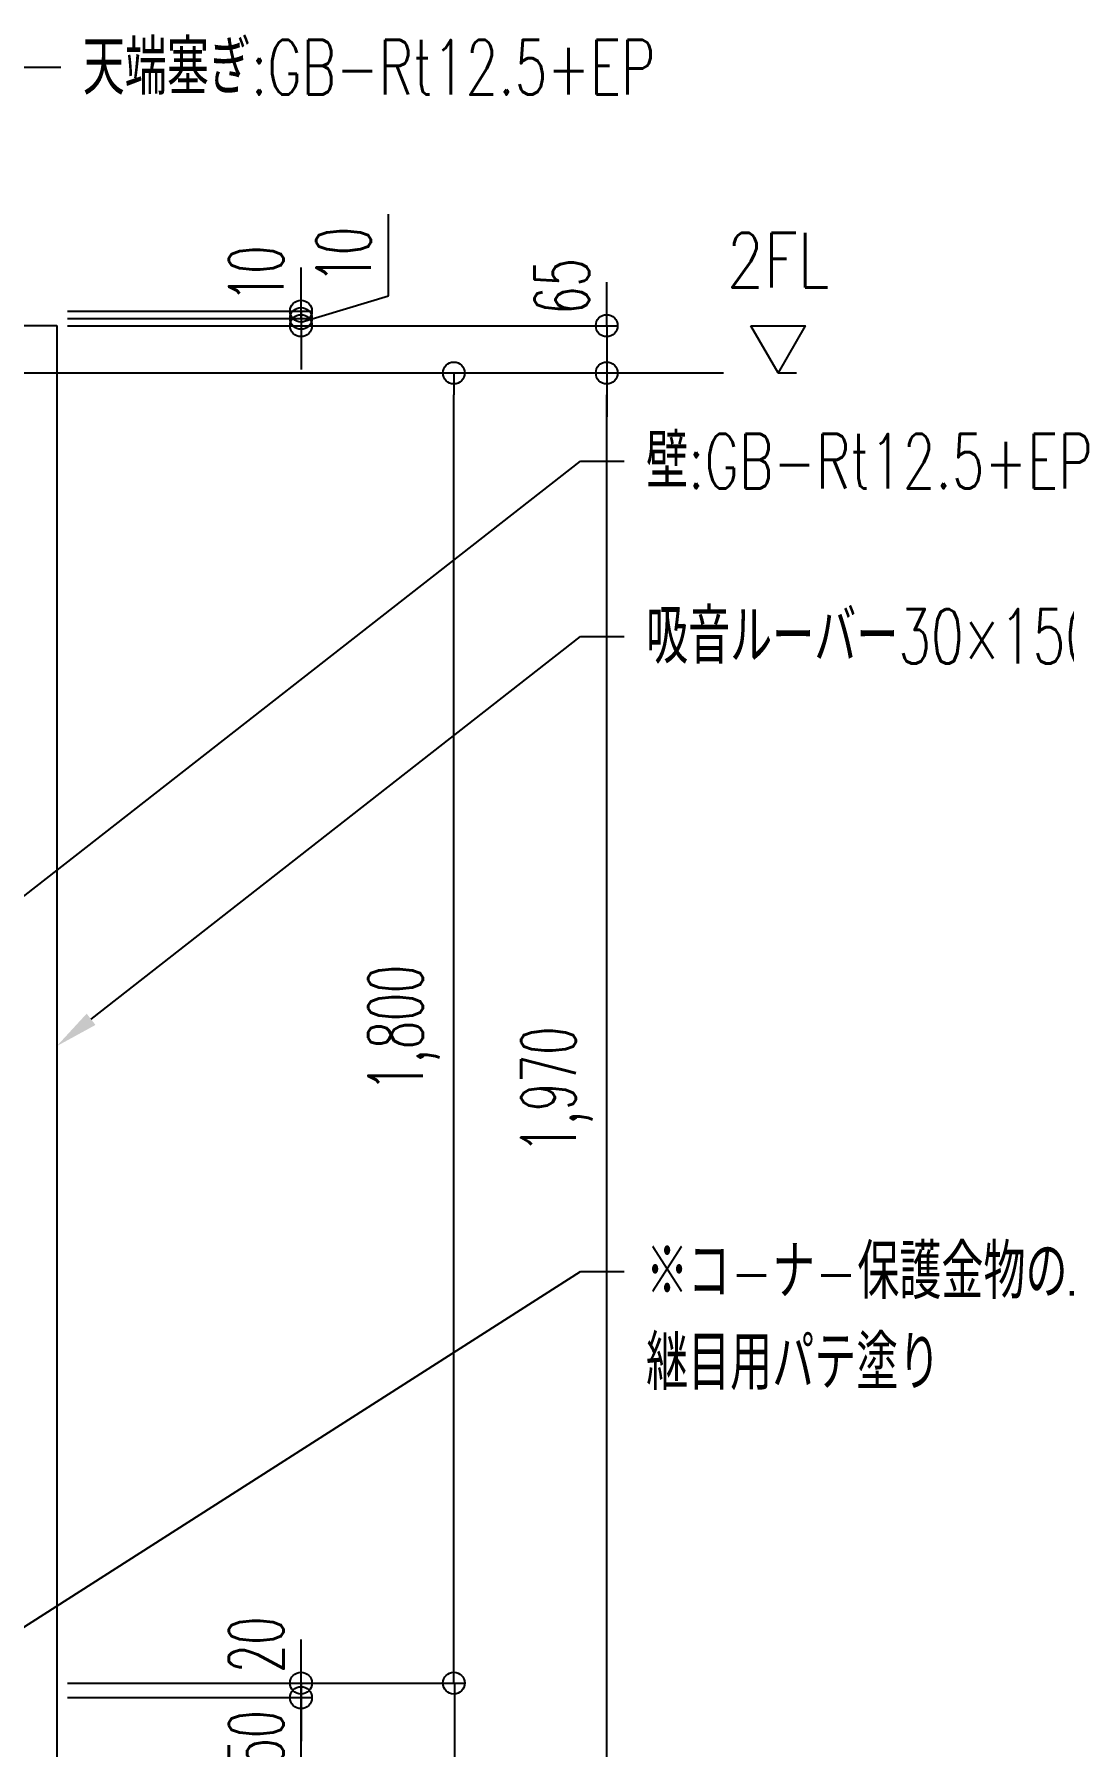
# Model space of a CAD drawing. Header units: millimetres. Extents: x -67913 to 128525, y -54442 to 63422.
# Drawn here: x -37571 to -36156, y -45578 to -43225 of the extents above; entities that cross this region are included whole.
import ezdxf
from ezdxf import colors
from ezdxf.entities.mleader import LeaderData, LeaderLine
from ezdxf.enums import TextEntityAlignment as Align
from ezdxf.math import Vec2, Vec3

# ---------------------------------------------------------------- set-up
doc = ezdxf.new("R2010")
doc.units = ezdxf.units.MM
doc.header["$LTSCALE"] = 500
doc.header["$PDMODE"] = 35
doc.linetypes.add('AXIS', pattern=[2.35, 2, -0.15, 0.05, -0.15])
doc.layers.get('0').update_dxf_attribs({"plot": 0})
for name, color, linetype in [('020KijnSn', 1, 'AXIS'), ('040KijunF', 7, 'Continuous'), ('180RcSp5', 8, 'Continuous'), ('190Moji5', 8, 'Continuous'), ('350Kigu', 4, 'Continuous')]:
    doc.layers.add(name, color=color, linetype=linetype)
doc.styles.add('Annotative', font='simplex.shx', dxfattribs={"width": 0.7, "bigfont": 'extfont2.shx'})
doc.styles.add('Dim', font='simplex.shx', dxfattribs={"width": 0.6, "bigfont": 'extfont2.shx'})
doc.styles.get("Standard").update_dxf_attribs({"font": 'simplex.shx', "width": 0.7, "bigfont": 'extfont2.shx'})
doc.dimstyles.new('PRO1-30', dxfattribs={"dimscale": 30, "dimtxt": 2.5, "dimasz": 1, "dimexe": 0.5, "dimexo": 0.5, "dimgap": 0.8, "dimtad": 1, "dimdec": 3, "dimdsep": 46, "dimlunit": 6, "dimtxsty": 'Dim', "dimblk": 'ORIGIN', "dimcen": 0, "dimadec": 3, "dimazin": 2, "dimtfac": 1, "dimtdec": 3, "dimtix": 1, "dimtmove": 2, "dimatfit": 3, "dimldrblk": 'ORIGIN', "dimfxl": 1, "dimarcsym": 0})

# ---------------------------------------------------------------- blocks, each defined once
blk = doc.blocks.new('基準フロア記号')
at = {"color": 0, "linetype": 'ByBlock', "lineweight": -2}
blk.add_lwpolyline([(-1.25, 2.165), (1.25, 2.165), (0, 0), (-1.25, 2.165)], dxfattribs=at)
at = {"color": 0, "linetype": 'ByBlock', "lineweight": -2, "width": 0.8}
blk.add_attdef('基準フロア符号', text='', height=2.5, dxfattribs=at).set_placement((0, 3.165), align=Align.BOTTOM_CENTER)
blk = doc.blocks.new('_Origin')
at = {"color": 0, "linetype": 'ByBlock', "lineweight": -2}
blk.add_line((0, 0), (-1, 0), dxfattribs=at)
blk.add_circle((0, 0), 0.5, dxfattribs=at)
blk = doc.blocks.new('*D553')
at = {"layer": '180RcSp5', "color": 0, "lineweight": -2, "transparency": 16777216}
for p, q in [((-36784.3, -45630.2), (-36784.3, -43720.2)), ((-37525, -45660.2), (-36769.3, -45660.2))]:
    blk.add_line(p, q, dxfattribs=at)
at = {"layer": 'Defpoints', "color": 0, "transparency": 16777216}
for p in [(-36784.3, -43690.2), (-36784.3, -43690.2), (-37540, -45660.2)]:
    blk.add_point(p, dxfattribs=at)
at = {"layer": '180RcSp5', "color": 0, "lineweight": -2, "transparency": 16777216, "xscale": 30, "yscale": 30, "zscale": 30}
for p, rotation in [((-36784.3, -43690.2), 90), ((-36784.3, -45660.2), 270)]:
    blk.add_blockref('_Origin', p, dxfattribs=dict(at, rotation=rotation))
at = {"layer": '180RcSp5', "color": 0, "transparency": 16777216, "insert": (-36852.9, -44675.2), "char_height": 75, "attachment_point": 5, "rotation": 90, "style": 'Dim'}
blk.add_mtext('1,970', dxfattribs=at)
blk = doc.blocks.new('*D552')
at = {"layer": '180RcSp5', "color": 0, "lineweight": -2, "transparency": 16777216}
for p, q in [((-37204.3, -45480.2), (-37204.3, -45450.2)), ((-37525, -45510.2), (-37189.3, -45510.2)), ((-37204.3, -45660.2), (-37204.3, -45510.2)), ((-37525, -45660.2), (-37189.3, -45660.2)), ((-37204.3, -45690.2), (-37204.3, -45720.2))]:
    blk.add_line(p, q, dxfattribs=at)
at = {"layer": 'Defpoints', "color": 0, "transparency": 16777216}
for p in [(-37540, -45510.2), (-37204.3, -45510.2), (-37540, -45660.2)]:
    blk.add_point(p, dxfattribs=at)
at = {"layer": '180RcSp5', "color": 0, "lineweight": -2, "transparency": 16777216, "xscale": 30, "yscale": 30, "zscale": 30}
for p, rotation in [((-37204.3, -45510.2), 270), ((-37204.3, -45660.2), 90)]:
    blk.add_blockref('_Origin', p, dxfattribs=dict(at, rotation=rotation))
at = {"layer": '180RcSp5', "color": 0, "transparency": 16777216, "insert": (-37265.8, -45585.2), "char_height": 75, "attachment_point": 5, "rotation": 90, "style": 'Dim'}
blk.add_mtext('150', dxfattribs=at)
blk = doc.blocks.new('*D554')
at = {"layer": '180RcSp5', "color": 0, "lineweight": -2, "transparency": 16777216}
for p, q in [((-37204.3, -45460.2), (-37204.3, -45430.2)), ((-37525, -45490.2), (-37189.3, -45490.2)), ((-37204.3, -45490.2), (-37204.3, -45510.2)), ((-37525, -45510.2), (-37189.3, -45510.2)), ((-37204.3, -45540.2), (-37204.3, -45570.2))]:
    blk.add_line(p, q, dxfattribs=at)
at = {"layer": 'Defpoints', "color": 0, "transparency": 16777216}
for p in [(-37540, -45490.2), (-37540, -45510.2), (-37204.3, -45510.2)]:
    blk.add_point(p, dxfattribs=at)
at = {"layer": '180RcSp5', "color": 0, "lineweight": -2, "transparency": 16777216, "xscale": 30, "yscale": 30, "zscale": 30}
for p, rotation in [((-37204.3, -45490.2), 270), ((-37204.3, -45510.2), 90)]:
    blk.add_blockref('_Origin', p, dxfattribs=dict(at, rotation=rotation))
at = {"layer": '180RcSp5', "color": 0, "transparency": 16777216, "insert": (-37265.8, -45437.4), "char_height": 75, "attachment_point": 5, "rotation": 90, "style": 'Dim'}
blk.add_mtext('20', dxfattribs=at)
blk = doc.blocks.new('*D555')
at = {"layer": '180RcSp5', "color": 0, "lineweight": -2, "transparency": 16777216}
for p, q in [((-36994.3, -45460.2), (-36994.3, -43720.2)), ((-37525, -45490.2), (-36979.3, -45490.2))]:
    blk.add_line(p, q, dxfattribs=at)
at = {"layer": 'Defpoints', "color": 0, "transparency": 16777216}
for p in [(-36994.3, -43690.2), (-36994.3, -43690.2), (-37540, -45490.2)]:
    blk.add_point(p, dxfattribs=at)
at = {"layer": '180RcSp5', "color": 0, "lineweight": -2, "transparency": 16777216, "xscale": 30, "yscale": 30, "zscale": 30}
for p, rotation in [((-36994.3, -43690.2), 90), ((-36994.3, -45490.2), 270)]:
    blk.add_blockref('_Origin', p, dxfattribs=dict(at, rotation=rotation))
at = {"layer": '180RcSp5', "color": 0, "transparency": 16777216, "insert": (-37062.9, -44590.2), "char_height": 75, "attachment_point": 5, "rotation": 90, "style": 'Dim'}
blk.add_mtext('1,800', dxfattribs=at)
blk = doc.blocks.new('*D556')
at = {"layer": '180RcSp5', "color": 0, "lineweight": -2, "transparency": 16777216}
for p, q in [((-36784.3, -43595.2), (-36784.3, -43565.2)), ((-37525, -43625.2), (-36769.3, -43625.2)), ((-36784.3, -43625.2), (-36784.3, -43690.2)), ((-36784.3, -43720.2), (-36784.3, -43750.2))]:
    blk.add_line(p, q, dxfattribs=at)
at = {"layer": 'Defpoints', "color": 0, "transparency": 16777216}
for p in [(-37540, -43625.2), (-36784.3, -43690.2), (-36784.3, -43690.2)]:
    blk.add_point(p, dxfattribs=at)
at = {"layer": '180RcSp5', "color": 0, "lineweight": -2, "transparency": 16777216, "xscale": 30, "yscale": 30, "zscale": 30}
for p, rotation in [((-36784.3, -43625.2), 270), ((-36784.3, -43690.2), 90)]:
    blk.add_blockref('_Origin', p, dxfattribs=dict(at, rotation=rotation))
at = {"layer": '180RcSp5', "color": 0, "transparency": 16777216, "insert": (-36845.8, -43571.3), "char_height": 75, "attachment_point": 5, "rotation": 90, "style": 'Dim'}
blk.add_mtext('65', dxfattribs=at)
blk = doc.blocks.new('_Open')
at = {"color": 0, "linetype": 'ByBlock', "lineweight": -2}
for p, q in [((-1, 0.167), (0, 0)), ((-1, -0.167), (0, 0)), ((0, 0), (-1, 0))]:
    blk.add_line(p, q, dxfattribs=at)
blk = doc.blocks.new('*D559')
at = {"layer": '180RcSp5', "color": 0, "lineweight": -2, "transparency": 16777216}
for p, q in [((-37525, -45490.2), (-36978.6, -45490.2)), ((-36993.6, -45490.2), (-36993.6, -46424.2))]:
    blk.add_line(p, q, dxfattribs=at)
at = {"layer": 'Defpoints', "color": 0, "transparency": 16777216}
for p in [(-37540, -45490.2), (-36993.6, -46514.2), (-36993.6, -46514.2)]:
    blk.add_point(p, dxfattribs=at)
at = {"layer": '180RcSp5', "color": 0, "lineweight": -2, "transparency": 16777216, "xscale": 90, "yscale": 90, "zscale": 90, "rotation": 270}
blk.add_blockref('_Open', (-36993.6, -46514.2), dxfattribs=at)
at = {"layer": '180RcSp5', "color": 0, "transparency": 16777216, "insert": (-37062.2, -45957.2), "char_height": 75, "attachment_point": 5, "rotation": 90, "style": 'Dim'}
blk.add_mtext('CH=3,150', dxfattribs=at)
blk = doc.blocks.new('_None')
blk = doc.blocks.new('*D590')
at = {"layer": '180RcSp5', "color": 0, "lineweight": -2, "transparency": 16777216}
for p, q in [((-37204.3, -43575.2), (-37204.3, -43545.2)), ((-37525, -43605.2), (-37189.3, -43605.2)), ((-37525, -43615.2), (-37189.3, -43615.2)), ((-37204.3, -43605.2), (-37204.3, -43615.2)), ((-37204.3, -43645.2), (-37204.3, -43675.2))]:
    blk.add_line(p, q, dxfattribs=at)
at = {"layer": 'Defpoints', "color": 0, "transparency": 16777216}
for p in [(-37540, -43605.2), (-37540, -43615.2), (-37204.3, -43615.2)]:
    blk.add_point(p, dxfattribs=at)
at = {"layer": '180RcSp5', "color": 0, "lineweight": -2, "transparency": 16777216, "xscale": 30, "yscale": 30, "zscale": 30}
for p, rotation in [((-37204.3, -43605.2), 270), ((-37204.3, -43615.2), 90)]:
    blk.add_blockref('_Origin', p, dxfattribs=dict(at, rotation=rotation))
at = {"layer": '180RcSp5', "color": 0, "transparency": 16777216, "insert": (-37265.8, -43553.8), "char_height": 75, "attachment_point": 5, "rotation": 90, "style": 'Dim'}
blk.add_mtext('10', dxfattribs=at)
blk = doc.blocks.new('*D591')
at = {"layer": '180RcSp5', "color": 0, "lineweight": -2, "transparency": 16777216}
for p, q in [((-37084.3, -43584.2), (-37084.3, -43471.9)), ((-37204.3, -43585.2), (-37204.3, -43555.2)), ((-37204.3, -43620.2), (-37084.3, -43584.2)), ((-37525, -43615.2), (-37189.3, -43615.2)), ((-37204.3, -43615.2), (-37204.3, -43625.2)), ((-37204.3, -43615.2), (-37204.3, -43625.2)), ((-37525, -43625.2), (-37189.3, -43625.2)), ((-37204.3, -43655.2), (-37204.3, -43685.2))]:
    blk.add_line(p, q, dxfattribs=at)
at = {"layer": 'Defpoints', "color": 0, "transparency": 16777216}
for p in [(-37540, -43615.2), (-37540, -43625.2), (-37204.3, -43625.2)]:
    blk.add_point(p, dxfattribs=at)
at = {"layer": '180RcSp5', "color": 0, "lineweight": -2, "transparency": 16777216, "xscale": 30, "yscale": 30, "zscale": 30}
for p, rotation in [((-37204.3, -43615.2), 270), ((-37204.3, -43625.2), 90)]:
    blk.add_blockref('_Origin', p, dxfattribs=dict(at, rotation=rotation))
at = {"layer": '180RcSp5', "color": 0, "transparency": 16777216, "insert": (-37145.8, -43528), "char_height": 75, "attachment_point": 5, "rotation": 90, "style": 'Dim'}
blk.add_mtext('10', dxfattribs=at)

msp = doc.modelspace()

# ---------------------------------------------------------------- linework, layer by layer
at = {"layer": '020KijnSn'}
msp.add_line((-42323.7395, -43690.1659), (-36470.0906, -43690.1659), dxfattribs=at)
at = {"layer": '350Kigu'}
for p, q in [((-37689.9714, -43625.1659), (-37539.9714, -43625.1659)), ((-37539.9714, -43625.1659), (-37539.9714, -45660.1659))]:
    msp.add_line(p, q, dxfattribs=at)

# ---------------------------------------------------------------- block references
at = {"layer": '040KijunF', "xscale": 30, "yscale": 30, "zscale": 30}
msp.add_blockref('基準フロア記号', (-36548.9028, -43690.1659), dxfattribs=at).add_auto_attribs({'基準フロア符号': '2FL'})

# ---------------------------------------------------------------- dimensions: what is measured, and where the dimension line sits
at = {"layer": '180RcSp5'}
dim = msp.add_linear_dim(base=(-37204.2953, -43625.1659), p1=(-37539.9714, -43615.1659), p2=(-37539.9714, -43625.1659), angle=90, dimstyle='PRO1-30', override={"dimtmove": 1}, dxfattribs=at)
dim.commit()
dim.dimension.update_dxf_attribs({"geometry": '*D591', "text_midpoint": (-37084.2953, -43560.1659), "dimtype": 160})
for base, p1, p2, angle, picture, middle in [((-37204.2953, -43615.1659), (-37539.9714, -43605.1659), (-37539.9714, -43615.1659), 90, '*D590', (-37265.7953, -43553.8425)), ((-36784.2953, -43690.1659), (-37539.9714, -43625.1659), (-36784.2953, -43690.1659), 270, '*D556', (-36845.7953, -43571.2629)), ((-37204.2953, -45510.1659), (-37539.9714, -45490.1659), (-37539.9714, -45510.1659), 270, '*D554', (-37265.7953, -45437.3509))]:
    dim = msp.add_linear_dim(base=base, p1=p1, p2=p2, angle=angle, dimstyle='PRO1-30', dxfattribs=at)
    dim.commit()
    dim.dimension.update_dxf_attribs({"geometry": picture, "text_midpoint": middle, "dimtype": 160})
for base, p1, p2, picture, middle in [((-36784.2953, -43690.1659), (-37539.9714, -45660.1659), (-36784.2953, -43690.1659), '*D553', (-36852.9381, -44675.1659)), ((-36994.2953, -43690.1659), (-37539.9714, -45490.1659), (-36994.2953, -43690.1659), '*D555', (-37062.9381, -44590.1659)), ((-37204.2953, -45510.1659), (-37539.9714, -45660.1659), (-37539.9714, -45510.1659), '*D552', (-37265.7953, -45585.1659))]:
    dim = msp.add_linear_dim(base=base, p1=p1, p2=p2, angle=90, dimstyle='PRO1-30', dxfattribs=at)
    dim.commit()
    dim.dimension.update_dxf_attribs({"geometry": picture, "text_midpoint": middle})
dim = msp.add_linear_dim(base=(-36993.5516, -46514.2149), p1=(-37539.9714, -45490.1659), p2=(-36993.5516, -46514.2149), angle=270, text='CH=3,150', dimstyle='PRO1-30', override={"dimasz": 3, "dimblk1": 'None', "dimblk2": 'Open', "dimsah": 1}, dxfattribs=at)
dim.commit()
dim.dimension.update_dxf_attribs({"geometry": '*D559', "text_midpoint": (-37062.1944, -45957.1904)})

# ---------------------------------------------------------------- leaders
at = {"layer": '190Moji5'}
ml = msp.add_multileader_mtext('Standard', dxfattribs=at)
ml.set_content('天端塞ぎ:GB-Rt12.5+EP', color=256, style='Annotative')
ml.set_leader_properties()
ml.build(insert=Vec2(0, 0))
ml.multileader.update_dxf_attribs({"dogleg_length": 2, "arrow_head_size": 60})
ctx = ml.context
ctx.base_point, ctx.char_height, ctx.arrow_head_size, ctx.landing_gap_size, ctx.plane_origin = Vec3(-37534.0868, -43270.1659), 75, 60, 30, Vec3(-40834.0868, -43232.6659)
notes = []
notes.append((ctx, [(0, (1, 1, 0), (-37594.0868, -43270.1659), (1, 0), 60, [(0, [(-37749.9714, -43615.1659)], 0, [])])]))
ctx.mtext.insert, ctx.mtext.rotation, ctx.mtext.width, ctx.mtext.defined_height, ctx.mtext.flow_direction = Vec3(-37504.0868, -43232.6659), -1.570796327, 1248.051581, 33.5254, 5
ml = msp.add_multileader_mtext('Standard', dxfattribs=at)
ml.set_content('壁:GB-Rt12.5+EP', color=256, style='Annotative')
ml.set_leader_properties()
ml.build(insert=Vec2(0, 0))
ml.multileader.update_dxf_attribs({"dogleg_length": 2, "arrow_head_size": 60})
ctx = ml.context
ctx.base_point, ctx.char_height, ctx.arrow_head_size, ctx.landing_gap_size, ctx.plane_origin = Vec3(-36760.1712, -43811.3865), 75, 60, 30, Vec3(-39930.7903, -44170.6901)
notes.append((ctx, [(0, (1, 1, 0), (-36820.1712, -43811.3865), (1, 0), 60, [(0, [(-37689.9714, -44490.7561)], 0, [])])]))
ctx.mtext.insert, ctx.mtext.rotation, ctx.mtext.width, ctx.mtext.defined_height, ctx.mtext.flow_direction = Vec3(-36730.1712, -43773.8865), -1.570796327, 1025.280393, 33.5254, 5
ml = msp.add_multileader_mtext('Standard', dxfattribs=at)
ml.set_content('吸音ルーバー30×150＠137.5', color=256, style='Annotative')
ml.set_leader_properties()
ml.build(insert=Vec2(0, 0))
ml.multileader.update_dxf_attribs({"dogleg_length": 2, "arrow_head_size": 60})
ctx = ml.context
ctx.base_point, ctx.char_height, ctx.arrow_head_size, ctx.landing_gap_size, ctx.plane_origin = Vec3(-36760.1712, -44052.0547), 75, 60, 30, Vec3(-39930.7903, -44411.3583)
notes.append((ctx, [(0, (1, 1, 0), (-36820.1712, -44052.0547), (1, 0), 60, [(0, [(-37539.9714, -44615.1351)], 0, [])])]))
ctx.mtext.insert, ctx.mtext.rotation, ctx.mtext.width, ctx.mtext.defined_height, ctx.mtext.flow_direction = Vec3(-36730.1712, -44014.5547), -1.570796327, 1025.280393, 33.5254, 5
ml = msp.add_multileader_mtext('Standard', dxfattribs=at)
ml.set_content('※コ-ナ-保護金物の上\\P継目用パテ塗り', color=256, style='Annotative')
ml.set_leader_properties()
ml.build(insert=Vec2(0, 0))
ml.multileader.update_dxf_attribs({"dogleg_length": 2, "arrow_head_size": 60})
ctx = ml.context
ctx.base_point, ctx.char_height, ctx.arrow_head_size, ctx.landing_gap_size, ctx.plane_origin = Vec3(-36760.1712, -44924.9245), 75, 60, 30, Vec3(-39930.7903, -45284.2282)
notes.append((ctx, [(0, (1, 1, 0), (-36820.1712, -44924.9245), (1, 0), 60, [(0, [(-37687.9714, -45478.6659)], 0, [])])]))
ctx.mtext.insert, ctx.mtext.rotation, ctx.mtext.width, ctx.mtext.defined_height, ctx.mtext.flow_direction = Vec3(-36730.1712, -44887.4245), -1.570796327, 771.287855, 33.5254, 5
for ctx, leaders in notes:
    for number, flags, end, landing, length, lines in leaders:
        leader = LeaderData()
        leader.index, (leader.has_last_leader_line, leader.has_dogleg_vector, leader.attachment_direction) = number, flags
        leader.last_leader_point, leader.dogleg_vector, leader.dogleg_length = Vec3(end), Vec3(landing), length
        for number, points, colour, breaks in lines:
            line = LeaderLine()
            line.index, line.vertices, line.color, line.breaks = number, Vec3.list(points), colors.encode_raw_color(colour), breaks
            leader.lines.append(line)
        ctx.leaders.append(leader)

doc.saveas('drawing.dxf')
